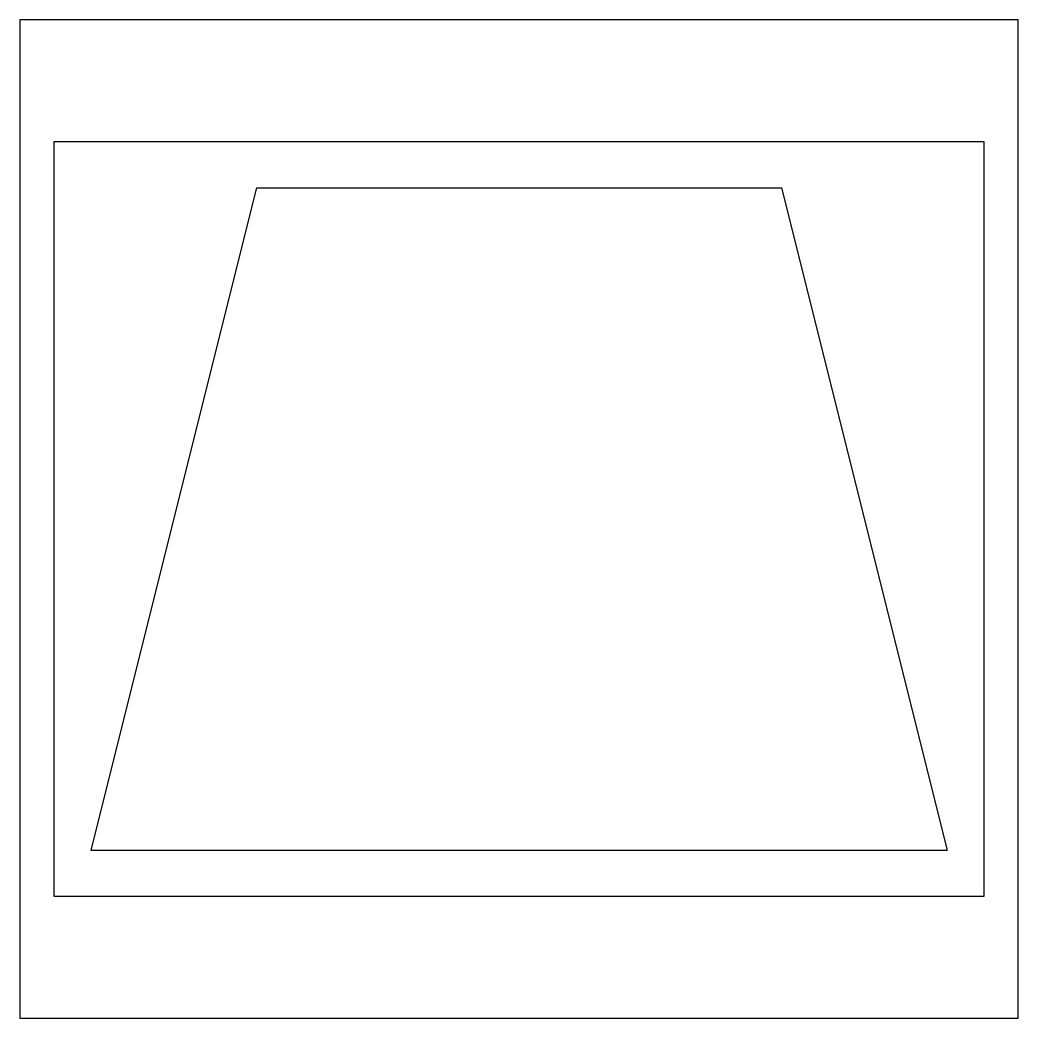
# Model space of a CAD drawing. Header units: millimetres. Extents: x 0 to 1000, y 0 to 1000.
import ezdxf

# ---------------------------------------------------------------- set-up
doc = ezdxf.new("R2010")
doc.units = ezdxf.units.MM
doc.layers.get('0').update_dxf_attribs({"color": 2})
doc.layers.add('1', color=1, linetype='Continuous')
doc.layers.add('2', color=7, linetype='Continuous')

msp = doc.modelspace()

# ---------------------------------------------------------------- linework, layer by layer
at = {"color": 2}
msp.add_lwpolyline([(0, 0), (1000, 0), (1000, 1000), (0, 1000)], close=True, dxfattribs=at)
at = {"layer": '1', "color": 1}
for p, q in [((965.9, 878), (34.1, 878)), ((34.1, 878), (34.1, 122)), ((965.9, 122), (965.9, 878)), ((34.1, 122), (965.9, 122))]:
    msp.add_line(p, q, dxfattribs=at)
at = {"layer": '2'}
for p, q in [((236.9, 831.9), (71, 168.1)), ((236.9, 831.9), (763.1, 831.9)), ((763.1, 831.9), (929, 168.1)), ((71, 168.1), (929, 168.1))]:
    msp.add_line(p, q, dxfattribs=at)

doc.saveas('drawing.dxf')
